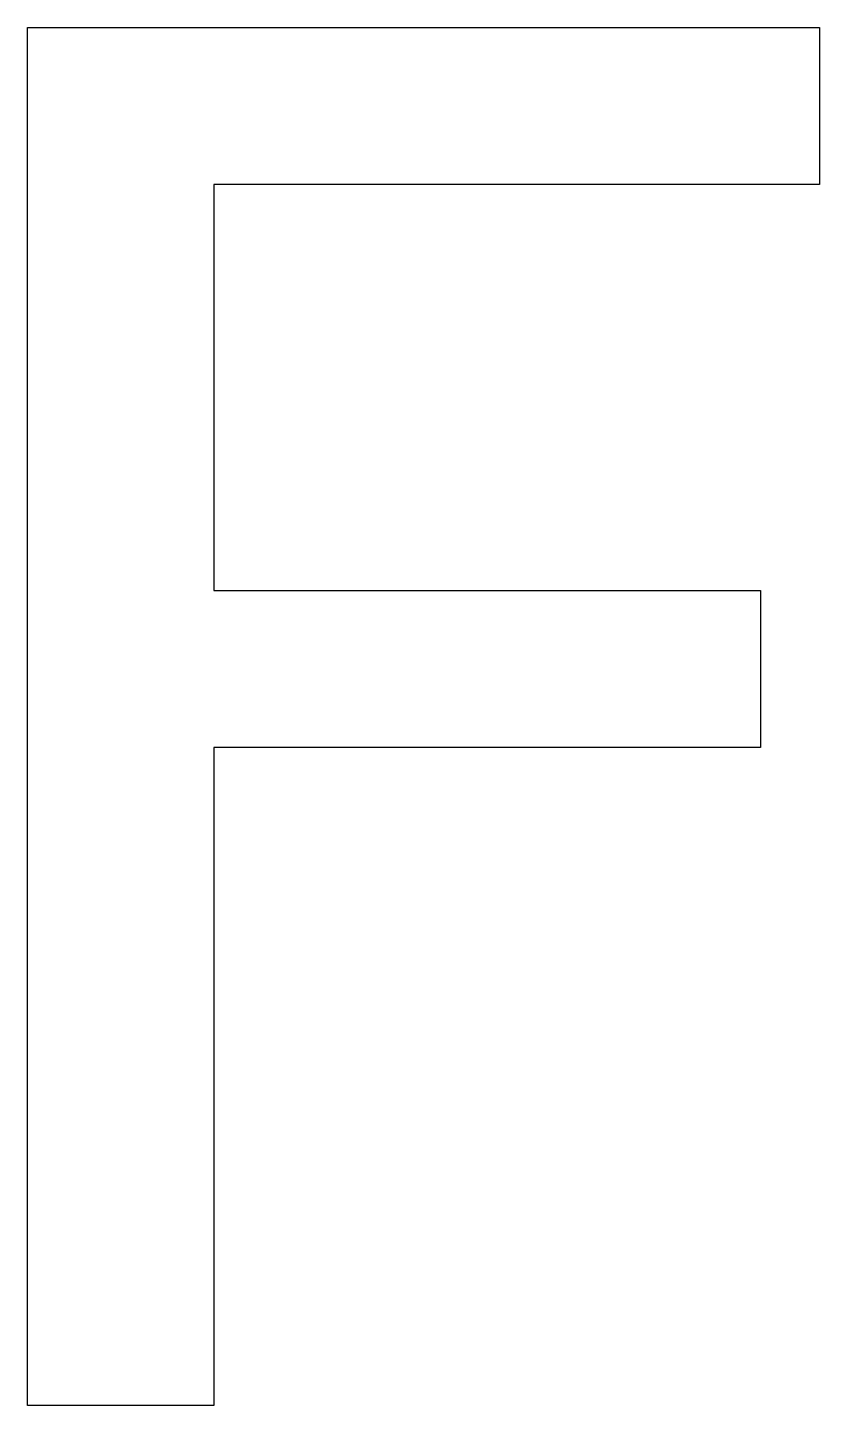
# Model space of a CAD drawing. Extents: x -2.46 to 2.27, y -3.67 to 4.56.
import ezdxf

# ---------------------------------------------------------------- set-up
doc = ezdxf.new("R2010")
doc.units = 0
doc.layers.get('0').update_dxf_attribs({"linetype": 'CONTINUOUS'})

msp = doc.modelspace()

# ---------------------------------------------------------------- linework, layer by layer
at = {"color": 7}
msp.add_lwpolyline([(-2.463933, 4.559351), (2.265494, 4.559351), (2.265494, 3.622286), (-1.350478, 3.622286), (-1.350478, 1.196938), (1.912716, 1.196938), (1.912716, 0.25987), (-1.350478, 0.25987), (-1.350478, -3.670294), (-2.463933, -3.670294), (-2.463933, 4.559351)], dxfattribs=at)

doc.saveas('drawing.dxf')
